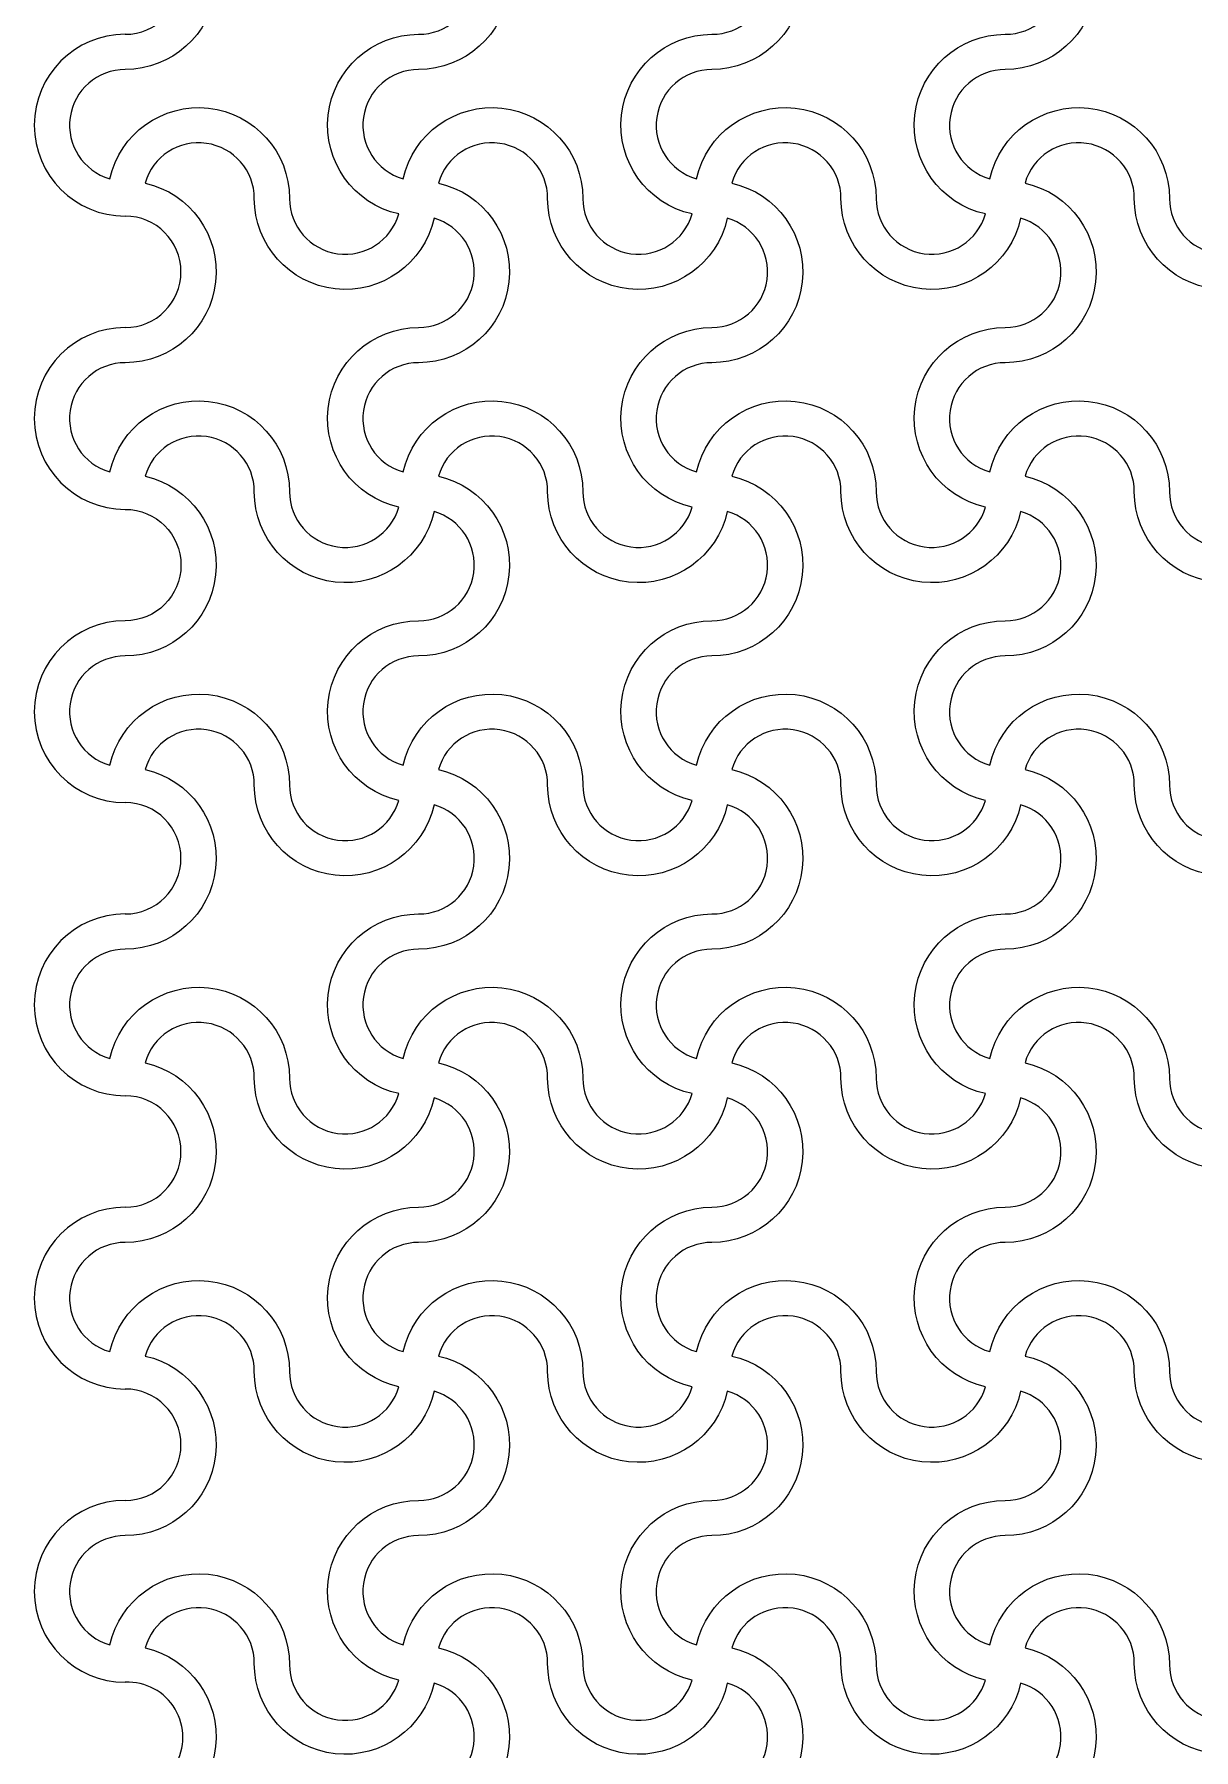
# Model space of a CAD drawing. Header units: millimetres. Extents: x 24 to 345, y 12 to 201.
# Drawn here: x 261.385 to 262.966, y 111.364 to 113.704 of the extents above; entities that cross this region are included whole.
import ezdxf

# ---------------------------------------------------------------- set-up
doc = ezdxf.new("R2010")
doc.units = ezdxf.units.MM
doc.header["$MEASUREMENT"] = 0
doc.layers.add('5th metal (rf+ground)', color=240, linetype='Continuous')

msp = doc.modelspace()

# ---------------------------------------------------------------- linework, layer by layer
at = {"layer": '5th metal (rf+ground)'}
for points in [[(261.92956, 113.85285, -0.8959788), (261.68453, 113.87982, 0.8687853), (261.5355, 113.90085, -0.8959788), (261.50853, 113.65582, 0.8687853), (261.4875, 113.50679, -0.8959788), (261.73253, 113.47982, 0.8687853), (261.88156, 113.45879, -0.8959788), (261.90853, 113.70382, 0.8687853)], [(261.92956, 113.85285, -0.8959788), (261.68453, 113.87982, 0.8687853), (261.5355, 113.90085, -0.8959788), (261.50853, 113.65582, 0.8687853), (261.4875, 113.50679, -0.8959788), (261.73253, 113.47982, 0.8687853), (261.88156, 113.45879, -0.8959788), (261.90853, 113.70382, 0.8687853)], [(261.92956, 113.85285, -0.8959788), (261.68453, 113.87982, 0.8687853), (261.5355, 113.90085, -0.8959788), (261.50853, 113.65582, 0.8687853), (261.4875, 113.50679, -0.8959788), (261.73253, 113.47982, 0.8687853), (261.88156, 113.45879, -0.8959788), (261.90853, 113.70382, 0.8687853)], [(261.92956, 113.85285, -0.8959788), (261.68453, 113.87982, 0.8687853), (261.5355, 113.90085, -0.8959788), (261.50853, 113.65582, 0.8687853), (261.4875, 113.50679, -0.8959788), (261.73253, 113.47982, 0.8687853), (261.88156, 113.45879, -0.8959788), (261.90853, 113.70382, 0.8687853)], [(262.32956, 113.85285, -0.8959788), (262.08453, 113.87982, 0.8687853), (261.9355, 113.90085, -0.8959788), (261.90853, 113.65582, 0.8687853), (261.8875, 113.50679, -0.8959788), (262.13253, 113.47982, 0.8687853), (262.28156, 113.45879, -0.8959788), (262.30853, 113.70382, 0.8687853)], [(262.32956, 113.85285, -0.8959788), (262.08453, 113.87982, 0.8687853), (261.9355, 113.90085, -0.8959788), (261.90853, 113.65582, 0.8687853), (261.8875, 113.50679, -0.8959788), (262.13253, 113.47982, 0.8687853), (262.28156, 113.45879, -0.8959788), (262.30853, 113.70382, 0.8687853)], [(262.32956, 113.85285, -0.8959788), (262.08453, 113.87982, 0.8687853), (261.9355, 113.90085, -0.8959788), (261.90853, 113.65582, 0.8687853), (261.8875, 113.50679, -0.8959788), (262.13253, 113.47982, 0.8687853), (262.28156, 113.45879, -0.8959788), (262.30853, 113.70382, 0.8687853)], [(262.32956, 113.85285, -0.8959788), (262.08453, 113.87982, 0.8687853), (261.9355, 113.90085, -0.8959788), (261.90853, 113.65582, 0.8687853), (261.8875, 113.50679, -0.8959788), (262.13253, 113.47982, 0.8687853), (262.28156, 113.45879, -0.8959788), (262.30853, 113.70382, 0.8687853)], [(262.72956, 113.85285, -0.8959788), (262.48453, 113.87982, 0.8687853), (262.3355, 113.90085, -0.8959788), (262.30853, 113.65582, 0.8687853), (262.2875, 113.50679, -0.8959788), (262.53253, 113.47982, 0.8687853), (262.68156, 113.45879, -0.8959788), (262.70853, 113.70382, 0.8687853)], [(262.72956, 113.85285, -0.8959788), (262.48453, 113.87982, 0.8687853), (262.3355, 113.90085, -0.8959788), (262.30853, 113.65582, 0.8687853), (262.2875, 113.50679, -0.8959788), (262.53253, 113.47982, 0.8687853), (262.68156, 113.45879, -0.8959788), (262.70853, 113.70382, 0.8687853)], [(262.72956, 113.85285, -0.8959788), (262.48453, 113.87982, 0.8687853), (262.3355, 113.90085, -0.8959788), (262.30853, 113.65582, 0.8687853), (262.2875, 113.50679, -0.8959788), (262.53253, 113.47982, 0.8687853), (262.68156, 113.45879, -0.8959788), (262.70853, 113.70382, 0.8687853)], [(262.72956, 113.85285, -0.8959788), (262.48453, 113.87982, 0.8687853), (262.3355, 113.90085, -0.8959788), (262.30853, 113.65582, 0.8687853), (262.2875, 113.50679, -0.8959788), (262.53253, 113.47982, 0.8687853), (262.68156, 113.45879, -0.8959788), (262.70853, 113.70382, 0.8687853)], [(263.12956, 113.85285, -0.8959788), (262.88453, 113.87982, 0.8687853), (262.7355, 113.90085, -0.8959788), (262.70853, 113.65582, 0.8687853), (262.6875, 113.50679, -0.8959788), (262.93253, 113.47982, 0.8687853), (263.08156, 113.45879, -0.8959788), (263.10853, 113.70382, 0.8687853)], [(263.12956, 113.85285, -0.8959788), (262.88453, 113.87982, 0.8687853), (262.7355, 113.90085, -0.8959788), (262.70853, 113.65582, 0.8687853), (262.6875, 113.50679, -0.8959788), (262.93253, 113.47982, 0.8687853), (263.08156, 113.45879, -0.8959788), (263.10853, 113.70382, 0.8687853)], [(263.12956, 113.85285, -0.8959788), (262.88453, 113.87982, 0.8687853), (262.7355, 113.90085, -0.8959788), (262.70853, 113.65582, 0.8687853), (262.6875, 113.50679, -0.8959788), (262.93253, 113.47982, 0.8687853), (263.08156, 113.45879, -0.8959788), (263.10853, 113.70382, 0.8687853)], [(263.12956, 113.85285, -0.8959788), (262.88453, 113.87982, 0.8687853), (262.7355, 113.90085, -0.8959788), (262.70853, 113.65582, 0.8687853), (262.6875, 113.50679, -0.8959788), (262.93253, 113.47982, 0.8687853), (263.08156, 113.45879, -0.8959788), (263.10853, 113.70382, 0.8687853)], [(261.92956, 113.45285, -0.8959788), (261.68453, 113.47982, 0.8687853), (261.5355, 113.50085, -0.8959788), (261.50853, 113.25582, 0.8687853), (261.4875, 113.10679, -0.8959788), (261.73253, 113.07982, 0.8687853), (261.88156, 113.05879, -0.8959788), (261.90853, 113.30382, 0.8687853)], [(261.92956, 113.45285, -0.8959788), (261.68453, 113.47982, 0.8687853), (261.5355, 113.50085, -0.8959788), (261.50853, 113.25582, 0.8687853), (261.4875, 113.10679, -0.8959788), (261.73253, 113.07982, 0.8687853), (261.88156, 113.05879, -0.8959788), (261.90853, 113.30382, 0.8687853)], [(261.92956, 113.45285, -0.8959788), (261.68453, 113.47982, 0.8687853), (261.5355, 113.50085, -0.8959788), (261.50853, 113.25582, 0.8687853), (261.4875, 113.10679, -0.8959788), (261.73253, 113.07982, 0.8687853), (261.88156, 113.05879, -0.8959788), (261.90853, 113.30382, 0.8687853)], [(261.92956, 113.45285, -0.8959788), (261.68453, 113.47982, 0.8687853), (261.5355, 113.50085, -0.8959788), (261.50853, 113.25582, 0.8687853), (261.4875, 113.10679, -0.8959788), (261.73253, 113.07982, 0.8687853), (261.88156, 113.05879, -0.8959788), (261.90853, 113.30382, 0.8687853)], [(262.32956, 113.45285, -0.8959788), (262.08453, 113.47982, 0.8687853), (261.9355, 113.50085, -0.8959788), (261.90853, 113.25582, 0.8687853), (261.8875, 113.10679, -0.8959788), (262.13253, 113.07982, 0.8687853), (262.28156, 113.05879, -0.8959788), (262.30853, 113.30382, 0.8687853)], [(262.32956, 113.45285, -0.8959788), (262.08453, 113.47982, 0.8687853), (261.9355, 113.50085, -0.8959788), (261.90853, 113.25582, 0.8687853), (261.8875, 113.10679, -0.8959788), (262.13253, 113.07982, 0.8687853), (262.28156, 113.05879, -0.8959788), (262.30853, 113.30382, 0.8687853)], [(262.32956, 113.45285, -0.8959788), (262.08453, 113.47982, 0.8687853), (261.9355, 113.50085, -0.8959788), (261.90853, 113.25582, 0.8687853), (261.8875, 113.10679, -0.8959788), (262.13253, 113.07982, 0.8687853), (262.28156, 113.05879, -0.8959788), (262.30853, 113.30382, 0.8687853)], [(262.32956, 113.45285, -0.8959788), (262.08453, 113.47982, 0.8687853), (261.9355, 113.50085, -0.8959788), (261.90853, 113.25582, 0.8687853), (261.8875, 113.10679, -0.8959788), (262.13253, 113.07982, 0.8687853), (262.28156, 113.05879, -0.8959788), (262.30853, 113.30382, 0.8687853)], [(262.72956, 113.45285, -0.8959788), (262.48453, 113.47982, 0.8687853), (262.3355, 113.50085, -0.8959788), (262.30853, 113.25582, 0.8687853), (262.2875, 113.10679, -0.8959788), (262.53253, 113.07982, 0.8687853), (262.68156, 113.05879, -0.8959788), (262.70853, 113.30382, 0.8687853)], [(262.72956, 113.45285, -0.8959788), (262.48453, 113.47982, 0.8687853), (262.3355, 113.50085, -0.8959788), (262.30853, 113.25582, 0.8687853), (262.2875, 113.10679, -0.8959788), (262.53253, 113.07982, 0.8687853), (262.68156, 113.05879, -0.8959788), (262.70853, 113.30382, 0.8687853)], [(262.72956, 113.45285, -0.8959788), (262.48453, 113.47982, 0.8687853), (262.3355, 113.50085, -0.8959788), (262.30853, 113.25582, 0.8687853), (262.2875, 113.10679, -0.8959788), (262.53253, 113.07982, 0.8687853), (262.68156, 113.05879, -0.8959788), (262.70853, 113.30382, 0.8687853)], [(262.72956, 113.45285, -0.8959788), (262.48453, 113.47982, 0.8687853), (262.3355, 113.50085, -0.8959788), (262.30853, 113.25582, 0.8687853), (262.2875, 113.10679, -0.8959788), (262.53253, 113.07982, 0.8687853), (262.68156, 113.05879, -0.8959788), (262.70853, 113.30382, 0.8687853)], [(263.12956, 113.45285, -0.8959788), (262.88453, 113.47982, 0.8687853), (262.7355, 113.50085, -0.8959788), (262.70853, 113.25582, 0.8687853), (262.6875, 113.10679, -0.8959788), (262.93253, 113.07982, 0.8687853), (263.08156, 113.05879, -0.8959788), (263.10853, 113.30382, 0.8687853)], [(263.12956, 113.45285, -0.8959788), (262.88453, 113.47982, 0.8687853), (262.7355, 113.50085, -0.8959788), (262.70853, 113.25582, 0.8687853), (262.6875, 113.10679, -0.8959788), (262.93253, 113.07982, 0.8687853), (263.08156, 113.05879, -0.8959788), (263.10853, 113.30382, 0.8687853)], [(263.12956, 113.45285, -0.8959788), (262.88453, 113.47982, 0.8687853), (262.7355, 113.50085, -0.8959788), (262.70853, 113.25582, 0.8687853), (262.6875, 113.10679, -0.8959788), (262.93253, 113.07982, 0.8687853), (263.08156, 113.05879, -0.8959788), (263.10853, 113.30382, 0.8687853)], [(263.12956, 113.45285, -0.8959788), (262.88453, 113.47982, 0.8687853), (262.7355, 113.50085, -0.8959788), (262.70853, 113.25582, 0.8687853), (262.6875, 113.10679, -0.8959788), (262.93253, 113.07982, 0.8687853), (263.08156, 113.05879, -0.8959788), (263.10853, 113.30382, 0.8687853)], [(261.92956, 113.05285, -0.8959788), (261.68453, 113.07982, 0.8687853), (261.5355, 113.10085, -0.8959788), (261.50853, 112.85582, 0.8687853), (261.4875, 112.70679, -0.8959788), (261.73253, 112.67982, 0.8687853), (261.88156, 112.65879, -0.8959788), (261.90853, 112.90382, 0.8687853)], [(261.92956, 113.05285, -0.8959788), (261.68453, 113.07982, 0.8687853), (261.5355, 113.10085, -0.8959788), (261.50853, 112.85582, 0.8687853), (261.4875, 112.70679, -0.8959788), (261.73253, 112.67982, 0.8687853), (261.88156, 112.65879, -0.8959788), (261.90853, 112.90382, 0.8687853)], [(261.92956, 113.05285, -0.8959788), (261.68453, 113.07982, 0.8687853), (261.5355, 113.10085, -0.8959788), (261.50853, 112.85582, 0.8687853), (261.4875, 112.70679, -0.8959788), (261.73253, 112.67982, 0.8687853), (261.88156, 112.65879, -0.8959788), (261.90853, 112.90382, 0.8687853)], [(261.92956, 113.05285, -0.8959788), (261.68453, 113.07982, 0.8687853), (261.5355, 113.10085, -0.8959788), (261.50853, 112.85582, 0.8687853), (261.4875, 112.70679, -0.8959788), (261.73253, 112.67982, 0.8687853), (261.88156, 112.65879, -0.8959788), (261.90853, 112.90382, 0.8687853)], [(262.32956, 113.05285, -0.8959788), (262.08453, 113.07982, 0.8687853), (261.9355, 113.10085, -0.8959788), (261.90853, 112.85582, 0.8687853), (261.8875, 112.70679, -0.8959788), (262.13253, 112.67982, 0.8687853), (262.28156, 112.65879, -0.8959788), (262.30853, 112.90382, 0.8687853)], [(262.32956, 113.05285, -0.8959788), (262.08453, 113.07982, 0.8687853), (261.9355, 113.10085, -0.8959788), (261.90853, 112.85582, 0.8687853), (261.8875, 112.70679, -0.8959788), (262.13253, 112.67982, 0.8687853), (262.28156, 112.65879, -0.8959788), (262.30853, 112.90382, 0.8687853)], [(262.32956, 113.05285, -0.8959788), (262.08453, 113.07982, 0.8687853), (261.9355, 113.10085, -0.8959788), (261.90853, 112.85582, 0.8687853), (261.8875, 112.70679, -0.8959788), (262.13253, 112.67982, 0.8687853), (262.28156, 112.65879, -0.8959788), (262.30853, 112.90382, 0.8687853)], [(262.32956, 113.05285, -0.8959788), (262.08453, 113.07982, 0.8687853), (261.9355, 113.10085, -0.8959788), (261.90853, 112.85582, 0.8687853), (261.8875, 112.70679, -0.8959788), (262.13253, 112.67982, 0.8687853), (262.28156, 112.65879, -0.8959788), (262.30853, 112.90382, 0.8687853)], [(262.72956, 113.05285, -0.8959788), (262.48453, 113.07982, 0.8687853), (262.3355, 113.10085, -0.8959788), (262.30853, 112.85582, 0.8687853), (262.2875, 112.70679, -0.8959788), (262.53253, 112.67982, 0.8687853), (262.68156, 112.65879, -0.8959788), (262.70853, 112.90382, 0.8687853)], [(262.72956, 113.05285, -0.8959788), (262.48453, 113.07982, 0.8687853), (262.3355, 113.10085, -0.8959788), (262.30853, 112.85582, 0.8687853), (262.2875, 112.70679, -0.8959788), (262.53253, 112.67982, 0.8687853), (262.68156, 112.65879, -0.8959788), (262.70853, 112.90382, 0.8687853)], [(262.72956, 113.05285, -0.8959788), (262.48453, 113.07982, 0.8687853), (262.3355, 113.10085, -0.8959788), (262.30853, 112.85582, 0.8687853), (262.2875, 112.70679, -0.8959788), (262.53253, 112.67982, 0.8687853), (262.68156, 112.65879, -0.8959788), (262.70853, 112.90382, 0.8687853)], [(262.72956, 113.05285, -0.8959788), (262.48453, 113.07982, 0.8687853), (262.3355, 113.10085, -0.8959788), (262.30853, 112.85582, 0.8687853), (262.2875, 112.70679, -0.8959788), (262.53253, 112.67982, 0.8687853), (262.68156, 112.65879, -0.8959788), (262.70853, 112.90382, 0.8687853)], [(263.12956, 113.05285, -0.8959788), (262.88453, 113.07982, 0.8687853), (262.7355, 113.10085, -0.8959788), (262.70853, 112.85582, 0.8687853), (262.6875, 112.70679, -0.8959788), (262.93253, 112.67982, 0.8687853), (263.08156, 112.65879, -0.8959788), (263.10853, 112.90382, 0.8687853)], [(263.12956, 113.05285, -0.8959788), (262.88453, 113.07982, 0.8687853), (262.7355, 113.10085, -0.8959788), (262.70853, 112.85582, 0.8687853), (262.6875, 112.70679, -0.8959788), (262.93253, 112.67982, 0.8687853), (263.08156, 112.65879, -0.8959788), (263.10853, 112.90382, 0.8687853)], [(263.12956, 113.05285, -0.8959788), (262.88453, 113.07982, 0.8687853), (262.7355, 113.10085, -0.8959788), (262.70853, 112.85582, 0.8687853), (262.6875, 112.70679, -0.8959788), (262.93253, 112.67982, 0.8687853), (263.08156, 112.65879, -0.8959788), (263.10853, 112.90382, 0.8687853)], [(263.12956, 113.05285, -0.8959788), (262.88453, 113.07982, 0.8687853), (262.7355, 113.10085, -0.8959788), (262.70853, 112.85582, 0.8687853), (262.6875, 112.70679, -0.8959788), (262.93253, 112.67982, 0.8687853), (263.08156, 112.65879, -0.8959788), (263.10853, 112.90382, 0.8687853)], [(261.92956, 112.65285, -0.8959788), (261.68453, 112.67982, 0.8687853), (261.5355, 112.70085, -0.8959788), (261.50853, 112.45582, 0.8687853), (261.4875, 112.30679, -0.8959788), (261.73253, 112.27982, 0.8687853), (261.88156, 112.25879, -0.8959788), (261.90853, 112.50382, 0.8687853)], [(261.92956, 112.65285, -0.8959788), (261.68453, 112.67982, 0.8687853), (261.5355, 112.70085, -0.8959788), (261.50853, 112.45582, 0.8687853), (261.4875, 112.30679, -0.8959788), (261.73253, 112.27982, 0.8687853), (261.88156, 112.25879, -0.8959788), (261.90853, 112.50382, 0.8687853)], [(261.92956, 112.65285, -0.8959788), (261.68453, 112.67982, 0.8687853), (261.5355, 112.70085, -0.8959788), (261.50853, 112.45582, 0.8687853), (261.4875, 112.30679, -0.8959788), (261.73253, 112.27982, 0.8687853), (261.88156, 112.25879, -0.8959788), (261.90853, 112.50382, 0.8687853)], [(261.92956, 112.65285, -0.8959788), (261.68453, 112.67982, 0.8687853), (261.5355, 112.70085, -0.8959788), (261.50853, 112.45582, 0.8687853), (261.4875, 112.30679, -0.8959788), (261.73253, 112.27982, 0.8687853), (261.88156, 112.25879, -0.8959788), (261.90853, 112.50382, 0.8687853)], [(262.32956, 112.65285, -0.8959788), (262.08453, 112.67982, 0.8687853), (261.9355, 112.70085, -0.8959788), (261.90853, 112.45582, 0.8687853), (261.8875, 112.30679, -0.8959788), (262.13253, 112.27982, 0.8687853), (262.28156, 112.25879, -0.8959788), (262.30853, 112.50382, 0.8687853)], [(262.32956, 112.65285, -0.8959788), (262.08453, 112.67982, 0.8687853), (261.9355, 112.70085, -0.8959788), (261.90853, 112.45582, 0.8687853), (261.8875, 112.30679, -0.8959788), (262.13253, 112.27982, 0.8687853), (262.28156, 112.25879, -0.8959788), (262.30853, 112.50382, 0.8687853)], [(262.32956, 112.65285, -0.8959788), (262.08453, 112.67982, 0.8687853), (261.9355, 112.70085, -0.8959788), (261.90853, 112.45582, 0.8687853), (261.8875, 112.30679, -0.8959788), (262.13253, 112.27982, 0.8687853), (262.28156, 112.25879, -0.8959788), (262.30853, 112.50382, 0.8687853)], [(262.32956, 112.65285, -0.8959788), (262.08453, 112.67982, 0.8687853), (261.9355, 112.70085, -0.8959788), (261.90853, 112.45582, 0.8687853), (261.8875, 112.30679, -0.8959788), (262.13253, 112.27982, 0.8687853), (262.28156, 112.25879, -0.8959788), (262.30853, 112.50382, 0.8687853)], [(262.72956, 112.65285, -0.8959788), (262.48453, 112.67982, 0.8687853), (262.3355, 112.70085, -0.8959788), (262.30853, 112.45582, 0.8687853), (262.2875, 112.30679, -0.8959788), (262.53253, 112.27982, 0.8687853), (262.68156, 112.25879, -0.8959788), (262.70853, 112.50382, 0.8687853)], [(262.72956, 112.65285, -0.8959788), (262.48453, 112.67982, 0.8687853), (262.3355, 112.70085, -0.8959788), (262.30853, 112.45582, 0.8687853), (262.2875, 112.30679, -0.8959788), (262.53253, 112.27982, 0.8687853), (262.68156, 112.25879, -0.8959788), (262.70853, 112.50382, 0.8687853)], [(262.72956, 112.65285, -0.8959788), (262.48453, 112.67982, 0.8687853), (262.3355, 112.70085, -0.8959788), (262.30853, 112.45582, 0.8687853), (262.2875, 112.30679, -0.8959788), (262.53253, 112.27982, 0.8687853), (262.68156, 112.25879, -0.8959788), (262.70853, 112.50382, 0.8687853)], [(262.72956, 112.65285, -0.8959788), (262.48453, 112.67982, 0.8687853), (262.3355, 112.70085, -0.8959788), (262.30853, 112.45582, 0.8687853), (262.2875, 112.30679, -0.8959788), (262.53253, 112.27982, 0.8687853), (262.68156, 112.25879, -0.8959788), (262.70853, 112.50382, 0.8687853)], [(263.12956, 112.65285, -0.8959788), (262.88453, 112.67982, 0.8687853), (262.7355, 112.70085, -0.8959788), (262.70853, 112.45582, 0.8687853), (262.6875, 112.30679, -0.8959788), (262.93253, 112.27982, 0.8687853), (263.08156, 112.25879, -0.8959788), (263.10853, 112.50382, 0.8687853)], [(263.12956, 112.65285, -0.8959788), (262.88453, 112.67982, 0.8687853), (262.7355, 112.70085, -0.8959788), (262.70853, 112.45582, 0.8687853), (262.6875, 112.30679, -0.8959788), (262.93253, 112.27982, 0.8687853), (263.08156, 112.25879, -0.8959788), (263.10853, 112.50382, 0.8687853)], [(263.12956, 112.65285, -0.8959788), (262.88453, 112.67982, 0.8687853), (262.7355, 112.70085, -0.8959788), (262.70853, 112.45582, 0.8687853), (262.6875, 112.30679, -0.8959788), (262.93253, 112.27982, 0.8687853), (263.08156, 112.25879, -0.8959788), (263.10853, 112.50382, 0.8687853)], [(263.12956, 112.65285, -0.8959788), (262.88453, 112.67982, 0.8687853), (262.7355, 112.70085, -0.8959788), (262.70853, 112.45582, 0.8687853), (262.6875, 112.30679, -0.8959788), (262.93253, 112.27982, 0.8687853), (263.08156, 112.25879, -0.8959788), (263.10853, 112.50382, 0.8687853)], [(261.92956, 112.25285, -0.8959788), (261.68453, 112.27982, 0.8687853), (261.5355, 112.30085, -0.8959788), (261.50853, 112.05582, 0.8687853), (261.4875, 111.90679, -0.8959788), (261.73253, 111.87982, 0.8687853), (261.88156, 111.85879, -0.8959788), (261.90853, 112.10382, 0.8687853)], [(261.92956, 112.25285, -0.8959788), (261.68453, 112.27982, 0.8687853), (261.5355, 112.30085, -0.8959788), (261.50853, 112.05582, 0.8687853), (261.4875, 111.90679, -0.8959788), (261.73253, 111.87982, 0.8687853), (261.88156, 111.85879, -0.8959788), (261.90853, 112.10382, 0.8687853)], [(261.92956, 112.25285, -0.8959788), (261.68453, 112.27982, 0.8687853), (261.5355, 112.30085, -0.8959788), (261.50853, 112.05582, 0.8687853), (261.4875, 111.90679, -0.8959788), (261.73253, 111.87982, 0.8687853), (261.88156, 111.85879, -0.8959788), (261.90853, 112.10382, 0.8687853)], [(261.92956, 112.25285, -0.8959788), (261.68453, 112.27982, 0.8687853), (261.5355, 112.30085, -0.8959788), (261.50853, 112.05582, 0.8687853), (261.4875, 111.90679, -0.8959788), (261.73253, 111.87982, 0.8687853), (261.88156, 111.85879, -0.8959788), (261.90853, 112.10382, 0.8687853)], [(262.32956, 112.25285, -0.8959788), (262.08453, 112.27982, 0.8687853), (261.9355, 112.30085, -0.8959788), (261.90853, 112.05582, 0.8687853), (261.8875, 111.90679, -0.8959788), (262.13253, 111.87982, 0.8687853), (262.28156, 111.85879, -0.8959788), (262.30853, 112.10382, 0.8687853)], [(262.32956, 112.25285, -0.8959788), (262.08453, 112.27982, 0.8687853), (261.9355, 112.30085, -0.8959788), (261.90853, 112.05582, 0.8687853), (261.8875, 111.90679, -0.8959788), (262.13253, 111.87982, 0.8687853), (262.28156, 111.85879, -0.8959788), (262.30853, 112.10382, 0.8687853)], [(262.32956, 112.25285, -0.8959788), (262.08453, 112.27982, 0.8687853), (261.9355, 112.30085, -0.8959788), (261.90853, 112.05582, 0.8687853), (261.8875, 111.90679, -0.8959788), (262.13253, 111.87982, 0.8687853), (262.28156, 111.85879, -0.8959788), (262.30853, 112.10382, 0.8687853)], [(262.32956, 112.25285, -0.8959788), (262.08453, 112.27982, 0.8687853), (261.9355, 112.30085, -0.8959788), (261.90853, 112.05582, 0.8687853), (261.8875, 111.90679, -0.8959788), (262.13253, 111.87982, 0.8687853), (262.28156, 111.85879, -0.8959788), (262.30853, 112.10382, 0.8687853)], [(262.72956, 112.25285, -0.8959788), (262.48453, 112.27982, 0.8687853), (262.3355, 112.30085, -0.8959788), (262.30853, 112.05582, 0.8687853), (262.2875, 111.90679, -0.8959788), (262.53253, 111.87982, 0.8687853), (262.68156, 111.85879, -0.8959788), (262.70853, 112.10382, 0.8687853)], [(262.72956, 112.25285, -0.8959788), (262.48453, 112.27982, 0.8687853), (262.3355, 112.30085, -0.8959788), (262.30853, 112.05582, 0.8687853), (262.2875, 111.90679, -0.8959788), (262.53253, 111.87982, 0.8687853), (262.68156, 111.85879, -0.8959788), (262.70853, 112.10382, 0.8687853)], [(262.72956, 112.25285, -0.8959788), (262.48453, 112.27982, 0.8687853), (262.3355, 112.30085, -0.8959788), (262.30853, 112.05582, 0.8687853), (262.2875, 111.90679, -0.8959788), (262.53253, 111.87982, 0.8687853), (262.68156, 111.85879, -0.8959788), (262.70853, 112.10382, 0.8687853)], [(262.72956, 112.25285, -0.8959788), (262.48453, 112.27982, 0.8687853), (262.3355, 112.30085, -0.8959788), (262.30853, 112.05582, 0.8687853), (262.2875, 111.90679, -0.8959788), (262.53253, 111.87982, 0.8687853), (262.68156, 111.85879, -0.8959788), (262.70853, 112.10382, 0.8687853)], [(263.12956, 112.25285, -0.8959788), (262.88453, 112.27982, 0.8687853), (262.7355, 112.30085, -0.8959788), (262.70853, 112.05582, 0.8687853), (262.6875, 111.90679, -0.8959788), (262.93253, 111.87982, 0.8687853), (263.08156, 111.85879, -0.8959788), (263.10853, 112.10382, 0.8687853)], [(263.12956, 112.25285, -0.8959788), (262.88453, 112.27982, 0.8687853), (262.7355, 112.30085, -0.8959788), (262.70853, 112.05582, 0.8687853), (262.6875, 111.90679, -0.8959788), (262.93253, 111.87982, 0.8687853), (263.08156, 111.85879, -0.8959788), (263.10853, 112.10382, 0.8687853)], [(263.12956, 112.25285, -0.8959788), (262.88453, 112.27982, 0.8687853), (262.7355, 112.30085, -0.8959788), (262.70853, 112.05582, 0.8687853), (262.6875, 111.90679, -0.8959788), (262.93253, 111.87982, 0.8687853), (263.08156, 111.85879, -0.8959788), (263.10853, 112.10382, 0.8687853)], [(263.12956, 112.25285, -0.8959788), (262.88453, 112.27982, 0.8687853), (262.7355, 112.30085, -0.8959788), (262.70853, 112.05582, 0.8687853), (262.6875, 111.90679, -0.8959788), (262.93253, 111.87982, 0.8687853), (263.08156, 111.85879, -0.8959788), (263.10853, 112.10382, 0.8687853)], [(261.92956, 111.85285, -0.8959788), (261.68453, 111.87982, 0.8687853), (261.5355, 111.90085, -0.8959788), (261.50853, 111.65582, 0.8687853), (261.4875, 111.50679, -0.8959788), (261.73253, 111.47982, 0.8687853), (261.88156, 111.45879, -0.8959788), (261.90853, 111.70382, 0.8687853)], [(261.92956, 111.85285, -0.8959788), (261.68453, 111.87982, 0.8687853), (261.5355, 111.90085, -0.8959788), (261.50853, 111.65582, 0.8687853), (261.4875, 111.50679, -0.8959788), (261.73253, 111.47982, 0.8687853), (261.88156, 111.45879, -0.8959788), (261.90853, 111.70382, 0.8687853)], [(261.92956, 111.85285, -0.8959788), (261.68453, 111.87982, 0.8687853), (261.5355, 111.90085, -0.8959788), (261.50853, 111.65582, 0.8687853), (261.4875, 111.50679, -0.8959788), (261.73253, 111.47982, 0.8687853), (261.88156, 111.45879, -0.8959788), (261.90853, 111.70382, 0.8687853)], [(261.92956, 111.85285, -0.8959788), (261.68453, 111.87982, 0.8687853), (261.5355, 111.90085, -0.8959788), (261.50853, 111.65582, 0.8687853), (261.4875, 111.50679, -0.8959788), (261.73253, 111.47982, 0.8687853), (261.88156, 111.45879, -0.8959788), (261.90853, 111.70382, 0.8687853)], [(262.32956, 111.85285, -0.8959788), (262.08453, 111.87982, 0.8687853), (261.9355, 111.90085, -0.8959788), (261.90853, 111.65582, 0.8687853), (261.8875, 111.50679, -0.8959788), (262.13253, 111.47982, 0.8687853), (262.28156, 111.45879, -0.8959788), (262.30853, 111.70382, 0.8687853)], [(262.32956, 111.85285, -0.8959788), (262.08453, 111.87982, 0.8687853), (261.9355, 111.90085, -0.8959788), (261.90853, 111.65582, 0.8687853), (261.8875, 111.50679, -0.8959788), (262.13253, 111.47982, 0.8687853), (262.28156, 111.45879, -0.8959788), (262.30853, 111.70382, 0.8687853)], [(262.32956, 111.85285, -0.8959788), (262.08453, 111.87982, 0.8687853), (261.9355, 111.90085, -0.8959788), (261.90853, 111.65582, 0.8687853), (261.8875, 111.50679, -0.8959788), (262.13253, 111.47982, 0.8687853), (262.28156, 111.45879, -0.8959788), (262.30853, 111.70382, 0.8687853)], [(262.32956, 111.85285, -0.8959788), (262.08453, 111.87982, 0.8687853), (261.9355, 111.90085, -0.8959788), (261.90853, 111.65582, 0.8687853), (261.8875, 111.50679, -0.8959788), (262.13253, 111.47982, 0.8687853), (262.28156, 111.45879, -0.8959788), (262.30853, 111.70382, 0.8687853)], [(262.72956, 111.85285, -0.8959788), (262.48453, 111.87982, 0.8687853), (262.3355, 111.90085, -0.8959788), (262.30853, 111.65582, 0.8687853), (262.2875, 111.50679, -0.8959788), (262.53253, 111.47982, 0.8687853), (262.68156, 111.45879, -0.8959788), (262.70853, 111.70382, 0.8687853)], [(262.72956, 111.85285, -0.8959788), (262.48453, 111.87982, 0.8687853), (262.3355, 111.90085, -0.8959788), (262.30853, 111.65582, 0.8687853), (262.2875, 111.50679, -0.8959788), (262.53253, 111.47982, 0.8687853), (262.68156, 111.45879, -0.8959788), (262.70853, 111.70382, 0.8687853)], [(262.72956, 111.85285, -0.8959788), (262.48453, 111.87982, 0.8687853), (262.3355, 111.90085, -0.8959788), (262.30853, 111.65582, 0.8687853), (262.2875, 111.50679, -0.8959788), (262.53253, 111.47982, 0.8687853), (262.68156, 111.45879, -0.8959788), (262.70853, 111.70382, 0.8687853)], [(262.72956, 111.85285, -0.8959788), (262.48453, 111.87982, 0.8687853), (262.3355, 111.90085, -0.8959788), (262.30853, 111.65582, 0.8687853), (262.2875, 111.50679, -0.8959788), (262.53253, 111.47982, 0.8687853), (262.68156, 111.45879, -0.8959788), (262.70853, 111.70382, 0.8687853)], [(263.12956, 111.85285, -0.8959788), (262.88453, 111.87982, 0.8687853), (262.7355, 111.90085, -0.8959788), (262.70853, 111.65582, 0.8687853), (262.6875, 111.50679, -0.8959788), (262.93253, 111.47982, 0.8687853), (263.08156, 111.45879, -0.8959788), (263.10853, 111.70382, 0.8687853)], [(263.12956, 111.85285, -0.8959788), (262.88453, 111.87982, 0.8687853), (262.7355, 111.90085, -0.8959788), (262.70853, 111.65582, 0.8687853), (262.6875, 111.50679, -0.8959788), (262.93253, 111.47982, 0.8687853), (263.08156, 111.45879, -0.8959788), (263.10853, 111.70382, 0.8687853)], [(263.12956, 111.85285, -0.8959788), (262.88453, 111.87982, 0.8687853), (262.7355, 111.90085, -0.8959788), (262.70853, 111.65582, 0.8687853), (262.6875, 111.50679, -0.8959788), (262.93253, 111.47982, 0.8687853), (263.08156, 111.45879, -0.8959788), (263.10853, 111.70382, 0.8687853)], [(263.12956, 111.85285, -0.8959788), (262.88453, 111.87982, 0.8687853), (262.7355, 111.90085, -0.8959788), (262.70853, 111.65582, 0.8687853), (262.6875, 111.50679, -0.8959788), (262.93253, 111.47982, 0.8687853), (263.08156, 111.45879, -0.8959788), (263.10853, 111.70382, 0.8687853)], [(261.92956, 111.4546, -0.8959788), (261.68453, 111.48156, 0.8687853), (261.5355, 111.5026, -0.8959788), (261.50853, 111.25756, 0.8687853), (261.4875, 111.10853, -0.8959788), (261.73253, 111.08156, 0.8687853), (261.88156, 111.06053, -0.8959788), (261.90853, 111.30556, 0.8687853)], [(261.92956, 111.4546, -0.8959788), (261.68453, 111.48156, 0.8687853), (261.5355, 111.5026, -0.8959788), (261.50853, 111.25756, 0.8687853), (261.4875, 111.10853, -0.8959788), (261.73253, 111.08156, 0.8687853), (261.88156, 111.06053, -0.8959788), (261.90853, 111.30556, 0.8687853)], [(261.92956, 111.4546, -0.8959788), (261.68453, 111.48156, 0.8687853), (261.5355, 111.5026, -0.8959788), (261.50853, 111.25756, 0.8687853), (261.4875, 111.10853, -0.8959788), (261.73253, 111.08156, 0.8687853), (261.88156, 111.06053, -0.8959788), (261.90853, 111.30556, 0.8687853)], [(261.92956, 111.4546, -0.8959788), (261.68453, 111.48156, 0.8687853), (261.5355, 111.5026, -0.8959788), (261.50853, 111.25756, 0.8687853), (261.4875, 111.10853, -0.8959788), (261.73253, 111.08156, 0.8687853), (261.88156, 111.06053, -0.8959788), (261.90853, 111.30556, 0.8687853)], [(262.32956, 111.4546, -0.8959788), (262.08453, 111.48156, 0.8687853), (261.9355, 111.5026, -0.8959788), (261.90853, 111.25756, 0.8687853), (261.8875, 111.10853, -0.8959788), (262.13253, 111.08156, 0.8687853), (262.28156, 111.06053, -0.8959788), (262.30853, 111.30556, 0.8687853)], [(262.32956, 111.4546, -0.8959788), (262.08453, 111.48156, 0.8687853), (261.9355, 111.5026, -0.8959788), (261.90853, 111.25756, 0.8687853), (261.8875, 111.10853, -0.8959788), (262.13253, 111.08156, 0.8687853), (262.28156, 111.06053, -0.8959788), (262.30853, 111.30556, 0.8687853)], [(262.32956, 111.4546, -0.8959788), (262.08453, 111.48156, 0.8687853), (261.9355, 111.5026, -0.8959788), (261.90853, 111.25756, 0.8687853), (261.8875, 111.10853, -0.8959788), (262.13253, 111.08156, 0.8687853), (262.28156, 111.06053, -0.8959788), (262.30853, 111.30556, 0.8687853)], [(262.32956, 111.4546, -0.8959788), (262.08453, 111.48156, 0.8687853), (261.9355, 111.5026, -0.8959788), (261.90853, 111.25756, 0.8687853), (261.8875, 111.10853, -0.8959788), (262.13253, 111.08156, 0.8687853), (262.28156, 111.06053, -0.8959788), (262.30853, 111.30556, 0.8687853)], [(262.72956, 111.4546, -0.8959788), (262.48453, 111.48156, 0.8687853), (262.3355, 111.5026, -0.8959788), (262.30853, 111.25756, 0.8687853), (262.2875, 111.10853, -0.8959788), (262.53253, 111.08156, 0.8687853), (262.68156, 111.06053, -0.8959788), (262.70853, 111.30556, 0.8687853)], [(262.72956, 111.4546, -0.8959788), (262.48453, 111.48156, 0.8687853), (262.3355, 111.5026, -0.8959788), (262.30853, 111.25756, 0.8687853), (262.2875, 111.10853, -0.8959788), (262.53253, 111.08156, 0.8687853), (262.68156, 111.06053, -0.8959788), (262.70853, 111.30556, 0.8687853)], [(262.72956, 111.4546, -0.8959788), (262.48453, 111.48156, 0.8687853), (262.3355, 111.5026, -0.8959788), (262.30853, 111.25756, 0.8687853), (262.2875, 111.10853, -0.8959788), (262.53253, 111.08156, 0.8687853), (262.68156, 111.06053, -0.8959788), (262.70853, 111.30556, 0.8687853)], [(262.72956, 111.4546, -0.8959788), (262.48453, 111.48156, 0.8687853), (262.3355, 111.5026, -0.8959788), (262.30853, 111.25756, 0.8687853), (262.2875, 111.10853, -0.8959788), (262.53253, 111.08156, 0.8687853), (262.68156, 111.06053, -0.8959788), (262.70853, 111.30556, 0.8687853)], [(263.12956, 111.4546, -0.8959788), (262.88453, 111.48156, 0.8687853), (262.7355, 111.5026, -0.8959788), (262.70853, 111.25756, 0.8687853), (262.6875, 111.10853, -0.8959788), (262.93253, 111.08156, 0.8687853), (263.08156, 111.06053, -0.8959788), (263.10853, 111.30556, 0.8687853)], [(263.12956, 111.4546, -0.8959788), (262.88453, 111.48156, 0.8687853), (262.7355, 111.5026, -0.8959788), (262.70853, 111.25756, 0.8687853), (262.6875, 111.10853, -0.8959788), (262.93253, 111.08156, 0.8687853), (263.08156, 111.06053, -0.8959788), (263.10853, 111.30556, 0.8687853)], [(263.12956, 111.4546, -0.8959788), (262.88453, 111.48156, 0.8687853), (262.7355, 111.5026, -0.8959788), (262.70853, 111.25756, 0.8687853), (262.6875, 111.10853, -0.8959788), (262.93253, 111.08156, 0.8687853), (263.08156, 111.06053, -0.8959788), (263.10853, 111.30556, 0.8687853)], [(263.12956, 111.4546, -0.8959788), (262.88453, 111.48156, 0.8687853), (262.7355, 111.5026, -0.8959788), (262.70853, 111.25756, 0.8687853), (262.6875, 111.10853, -0.8959788), (262.93253, 111.08156, 0.8687853), (263.08156, 111.06053, -0.8959788), (263.10853, 111.30556, 0.8687853)]]:
    msp.add_lwpolyline(points, format="xyb", close=True, dxfattribs=at)
msp.add_lwpolyline([(261.50853, 113.30382, 1), (261.50853, 113.05582, -1), (261.50853, 112.90382)], format="xyb", dxfattribs=at)
msp.add_lwpolyline([(261.50853, 113.30382, 1), (261.50853, 113.05582, -1), (261.50853, 112.90382)], format="xyb", dxfattribs=at)
msp.add_lwpolyline([(261.50853, 113.30382, 1), (261.50853, 113.05582, -1), (261.50853, 112.90382)], format="xyb", dxfattribs=at)
msp.add_lwpolyline([(261.50853, 113.30382, 1), (261.50853, 113.05582, -1), (261.50853, 112.90382)], format="xyb", dxfattribs=at)
for centre, radius, start, end in [((261.50853, 113.77982), 0.076, 270, 90), ((261.50853, 113.77982), 0.076, 270, 90), ((261.50853, 113.77982), 0.076, 270, 90), ((261.50853, 113.77982), 0.076, 270, 90), ((261.50853, 113.57982), 0.124, 90, 270), ((261.50853, 113.57982), 0.124, 90, 270), ((261.50853, 113.57982), 0.124, 90, 270), ((261.50853, 113.57982), 0.124, 90, 270), ((261.50853, 113.37982), 0.076, 270, 90), ((261.50853, 113.37982), 0.076, 270, 90), ((261.50853, 113.37982), 0.076, 270, 90), ((261.50853, 113.37982), 0.076, 270, 90), ((261.50853, 112.77982), 0.124, 90, 270), ((261.50853, 112.77982), 0.124, 90, 270), ((261.50853, 112.77982), 0.124, 90, 270), ((261.50853, 112.77982), 0.124, 90, 270), ((261.50853, 112.57982), 0.076, 270, 90), ((261.50853, 112.57982), 0.076, 270, 90), ((261.50853, 112.57982), 0.076, 270, 90), ((261.50853, 112.57982), 0.076, 270, 90), ((261.50853, 112.37982), 0.124, 90, 270), ((261.50853, 112.37982), 0.124, 90, 270), ((261.50853, 112.37982), 0.124, 90, 270), ((261.50853, 112.37982), 0.124, 90, 270), ((261.50853, 112.17982), 0.076, 270, 90), ((261.50853, 112.17982), 0.076, 270, 90), ((261.50853, 112.17982), 0.076, 270, 90), ((261.50853, 112.17982), 0.076, 270, 90), ((261.50853, 111.97982), 0.124, 90, 270), ((261.50853, 111.97982), 0.124, 90, 270), ((261.50853, 111.97982), 0.124, 90, 270), ((261.50853, 111.97982), 0.124, 90, 270), ((261.50853, 111.77982), 0.076, 270, 90), ((261.50853, 111.77982), 0.076, 270, 90), ((261.50853, 111.77982), 0.076, 270, 90), ((261.50853, 111.77982), 0.076, 270, 90), ((261.50853, 111.57982), 0.124, 90, 270), ((261.50853, 111.57982), 0.124, 90, 270), ((261.50853, 111.57982), 0.124, 90, 270), ((261.50853, 111.57982), 0.124, 90, 270), ((261.51198, 111.38069), 0.07521, 267.36738, 92.63262)]:
    msp.add_arc(centre, radius, start, end, dxfattribs=at)

doc.saveas('drawing.dxf')
